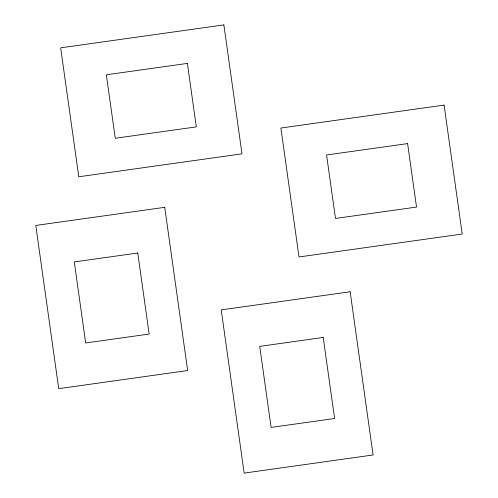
<?xml version="1.0" encoding="UTF-8"?>
<svg xmlns="http://www.w3.org/2000/svg" width="498" height="498" viewBox="0 0 498 498"><rect width="100%" height="100%" fill="white"/><g stroke="black" fill="none" stroke-linecap="round" stroke-linejoin="round"><path stroke-width="0.75" d="M223.87 24.9L60.663 47.833L78.777 176.771L241.991 153.838L223.87 24.9M187.385 63.402L106.348 74.793L115.268 138.27L196.305 126.884L187.385 63.402M444.098 105.09L280.884 128.023L299.005 256.962L462.212 234.029L444.098 105.09M407.607 143.592L326.57 154.978L335.49 218.46L416.527 207.068L407.607 143.592M164.726 207.324L35.788 225.445L58.72 388.658L187.659 370.537L164.726 207.324M137.765 253.015L74.289 261.936L85.675 342.966L149.157 334.046L137.765 253.015M350.156 291.772L221.218 309.887L244.151 473.1L373.089 454.979L350.156 291.772M323.202 337.457L259.719 346.378L271.111 427.415L334.588 418.494L323.202 337.457"/></g></svg>
